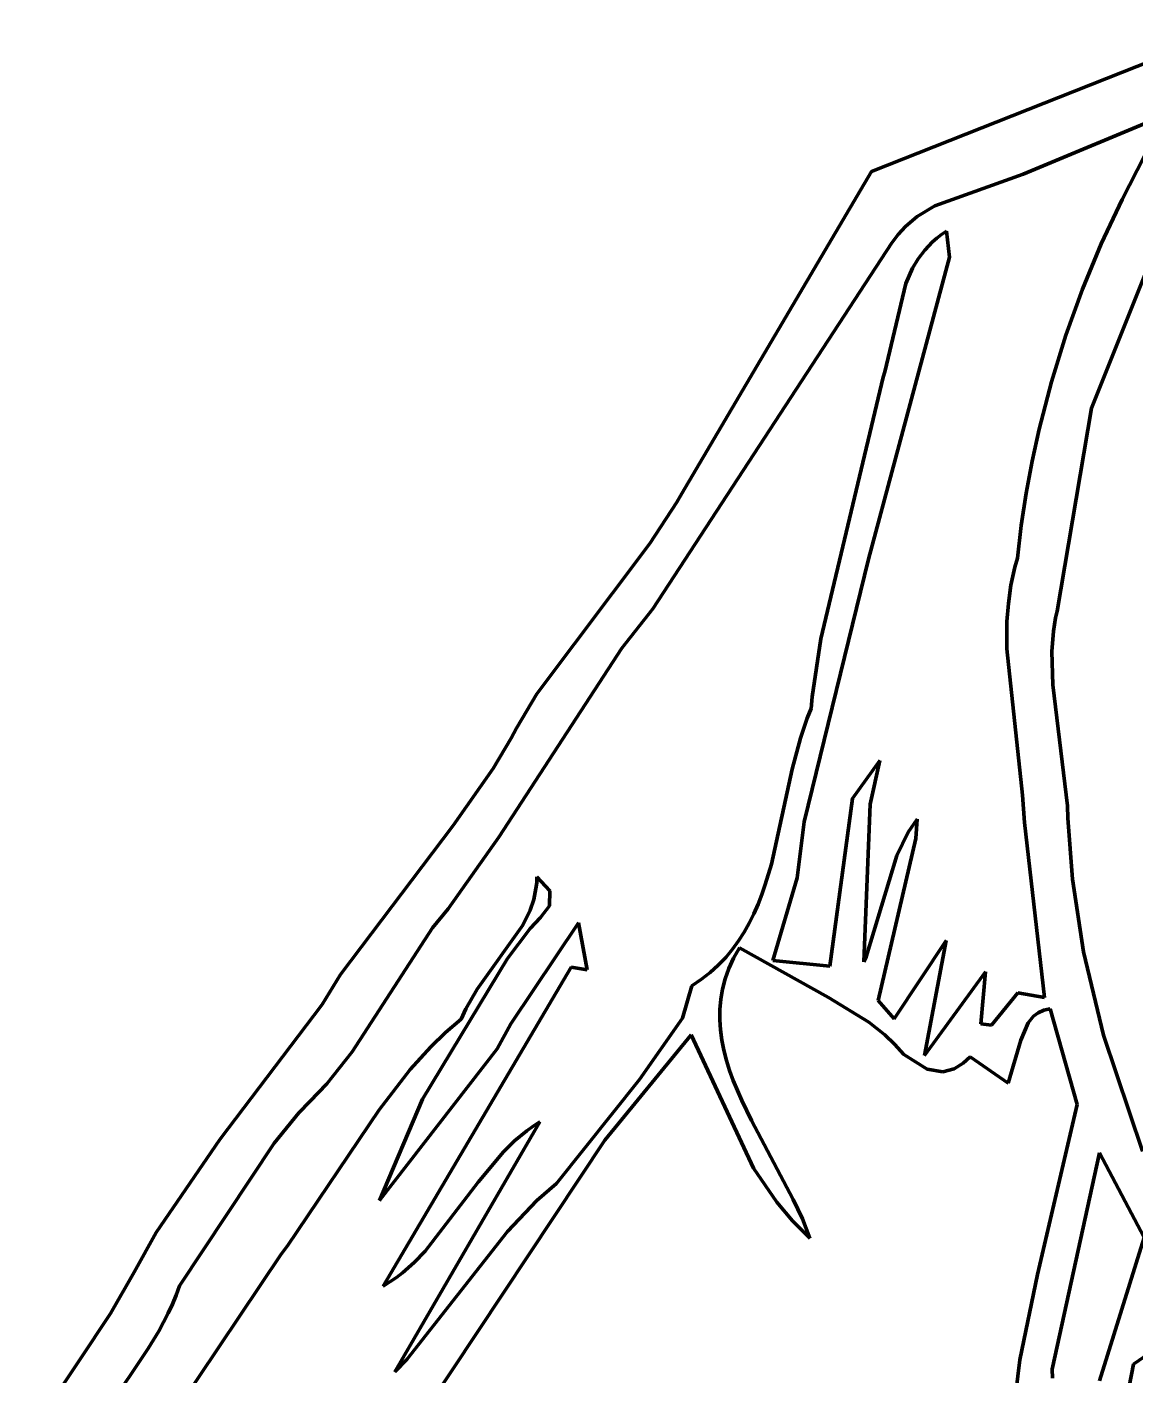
# Model space of a CAD drawing. Header units: millimetres. Extents: x 0 to 14.2, y 0 to 19.5.
# Drawn here: x 2.191 to 3.122, y 4.814 to 5.946 of the extents above; entities that cross this region are included whole.
import ezdxf

# ---------------------------------------------------------------- set-up
doc = ezdxf.new("R2010")
doc.units = ezdxf.units.MM
doc.layers.add('color#010101ff', color=7, linetype='CONTINUOUS', lineweight=100)
doc.layers.add('color#fdfdfdff', color=7, linetype='CONTINUOUS', lineweight=100)

msp = doc.modelspace()

# ---------------------------------------------------------------- linework, layer by layer
at = {"layer": 'color#010101ff'}
for p, q in [((2.9006, 5.8247), (3.2077, 5.9461)), ((3.1506, 5.8734), (3.028, 5.8225)), ((3.1111, 5.8012), (3.1301, 5.8377)), ((2.7412, 5.5541), (2.9006, 5.8247)), ((3.028, 5.8225), (2.9537, 5.7957)), ((3.0937, 5.7639), (3.1111, 5.8012)), ((2.9537, 5.7957), (2.939, 5.7867)), ((2.9291, 5.7783), (2.9231, 5.7718)), ((2.939, 5.7867), (2.9291, 5.7783)), ((3.1471, 5.7798), (3.0854, 5.6258)), ((2.9176, 5.7646), (2.717, 5.4572)), ((2.9231, 5.7718), (2.9176, 5.7646)), ((2.9453, 5.7586), (2.9518, 5.7655)), ((2.9518, 5.7655), (2.9555, 5.7686)), ((2.9555, 5.7686), (2.9594, 5.7716)), ((2.9594, 5.7716), (2.9636, 5.7744)), ((2.9636, 5.7744), (2.9662, 5.7527)), ((2.9398, 5.7512), (2.9453, 5.7586)), ((3.078, 5.7259), (3.0937, 5.7639)), ((2.9662, 5.7527), (2.8982, 5.4989)), ((2.9294, 5.7305), (2.9351, 5.7433)), ((2.9351, 5.7433), (2.9398, 5.7512)), ((2.9117, 5.6564), (2.9294, 5.7305)), ((3.064, 5.6872), (3.078, 5.7259)), ((3.0518, 5.648), (3.064, 5.6872)), ((2.858, 5.432), (2.9105, 5.6519)), ((2.9105, 5.6519), (2.9117, 5.6564)), ((3.0414, 5.6082), (3.0518, 5.648)), ((3.0854, 5.6258), (3.0566, 5.4554)), ((3.0355, 5.5814), (3.0414, 5.6082)), ((3.0305, 5.5544), (3.0355, 5.5814)), ((2.7371, 5.5469), (2.7412, 5.5541)), ((3.0264, 5.5272), (3.0305, 5.5544)), ((2.7143, 5.5121), (2.7371, 5.5469)), ((3.0232, 5.4999), (3.0264, 5.5272)), ((2.6195, 5.3857), (2.7143, 5.5121)), ((2.8982, 5.4989), (2.8441, 5.2782)), ((3.0211, 5.4923), (3.0232, 5.4999)), ((3.0178, 5.477), (3.0211, 5.4923)), ((3.0156, 5.4618), (3.0178, 5.477)), ((3.0144, 5.4465), (3.0156, 5.4618)), ((2.717, 5.4572), (2.6909, 5.4241)), ((3.0553, 5.4497), (3.0534, 5.4384)), ((3.0566, 5.4554), (3.0553, 5.4497)), ((3.0143, 5.4236), (3.0144, 5.4465)), ((3.0534, 5.4384), (3.0521, 5.4215)), ((2.8508, 5.3834), (2.858, 5.432)), ((2.6909, 5.4241), (2.5876, 5.2654)), ((3.0275, 5.3008), (3.0143, 5.4236)), ((3.0521, 5.4215), (3.0531, 5.3934)), ((3.0531, 5.3934), (3.0652, 5.2917)), ((2.6024, 5.3571), (2.6195, 5.3857)), ((2.8499, 5.3736), (2.8508, 5.3834)), ((2.8466, 5.3654), (2.8499, 5.3736)), ((2.5978, 5.3485), (2.6024, 5.3571)), ((2.8409, 5.3486), (2.8466, 5.3654)), ((2.5827, 5.3232), (2.5978, 5.3485)), ((2.834, 5.3225), (2.8409, 5.3486)), ((2.549, 5.2751), (2.5827, 5.3232)), ((2.8847, 5.2978), (2.9075, 5.3298)), ((2.9075, 5.3298), (2.8996, 5.2932)), ((2.8165, 5.2426), (2.834, 5.3225)), ((3.0292, 5.2778), (3.0275, 5.3008)), ((2.8655, 5.157), (2.8847, 5.2978)), ((2.8996, 5.2932), (2.8943, 5.1608)), ((3.0652, 5.2917), (3.0655, 5.2814)), ((2.8441, 5.2782), (2.8381, 5.2312)), ((2.9315, 5.2697), (2.9391, 5.2806)), ((2.9391, 5.2806), (2.9378, 5.2644)), ((3.046, 5.1306), (3.0292, 5.2778)), ((3.0655, 5.2814), (3.0694, 5.2301)), ((2.4546, 5.1499), (2.549, 5.2751)), ((2.9219, 5.25), (2.9315, 5.2697)), ((2.5876, 5.2654), (2.5448, 5.2053)), ((2.9378, 5.2644), (2.9061, 5.1281)), ((2.8961, 5.1648), (2.9219, 5.25)), ((2.8114, 5.2255), (2.8165, 5.2426)), ((2.6168, 5.2129), (2.6187, 5.2223)), ((2.6187, 5.2223), (2.6193, 5.2271)), ((2.6193, 5.2271), (2.6195, 5.2322)), ((2.6195, 5.2322), (2.6303, 5.2204)), ((2.8085, 5.2172), (2.8114, 5.2255)), ((2.8381, 5.2312), (2.8177, 5.1618)), ((3.0694, 5.2301), (3.0787, 5.1691)), ((2.6138, 5.2041), (2.6168, 5.2129)), ((2.6303, 5.2204), (2.6302, 5.2076)), ((2.8053, 5.209), (2.8085, 5.2172)), ((2.5448, 5.2053), (2.5318, 5.1892)), ((2.6078, 5.1915), (2.6138, 5.2041)), ((2.6302, 5.2076), (2.6224, 5.1979)), ((2.7979, 5.1932), (2.8018, 5.201)), ((2.8018, 5.201), (2.8053, 5.209)), ((2.5318, 5.1892), (2.4644, 5.0851)), ((2.5692, 5.1376), (2.6078, 5.1915)), ((2.6139, 5.1886), (2.5949, 5.1636)), ((2.5977, 5.1085), (2.6545, 5.1933)), ((2.6224, 5.1979), (2.6139, 5.1886)), ((2.6545, 5.1933), (2.6617, 5.154)), ((2.7937, 5.1856), (2.7979, 5.1932)), ((2.7838, 5.1712), (2.789, 5.1783)), ((2.789, 5.1783), (2.7937, 5.1856)), ((2.9197, 5.1127), (2.9633, 5.1786)), ((2.9633, 5.1786), (2.9451, 5.082)), ((2.7719, 5.158), (2.7781, 5.1644)), ((2.7781, 5.1644), (2.7838, 5.1712)), ((2.7897, 5.1725), (2.7848, 5.1638)), ((2.8645, 5.1306), (2.7897, 5.1725)), ((2.8943, 5.1608), (2.8961, 5.1648)), ((3.0787, 5.1691), (3.0954, 5.099)), ((2.6484, 5.1561), (2.4903, 4.8882)), ((2.5949, 5.1636), (2.5235, 5.0452)), ((2.6617, 5.154), (2.6484, 5.1561)), ((2.7651, 5.1518), (2.7719, 5.158)), ((2.7808, 5.1552), (2.7777, 5.1465)), ((2.7848, 5.1638), (2.7808, 5.1552)), ((2.8177, 5.1618), (2.8655, 5.157)), ((2.4392, 5.1248), (2.4546, 5.1499)), ((2.7496, 5.1405), (2.7577, 5.146)), ((2.7577, 5.146), (2.7651, 5.1518)), ((2.7777, 5.1465), (2.7755, 5.1378)), ((2.9451, 5.082), (2.9965, 5.1524)), ((2.9965, 5.1524), (2.9926, 5.1086)), ((2.5597, 5.1212), (2.5692, 5.1376)), ((2.7418, 5.1133), (2.7496, 5.1405)), ((2.7755, 5.1378), (2.774, 5.1292)), ((2.8985, 5.11), (2.8645, 5.1306)), ((3.0013, 5.1074), (3.0235, 5.1346)), ((3.0235, 5.1346), (3.046, 5.1306)), ((2.3531, 5.0115), (2.4392, 5.1248)), ((2.5559, 5.1124), (2.5597, 5.1212)), ((2.774, 5.1292), (2.7732, 5.1206)), ((2.7732, 5.1206), (2.7732, 5.112)), ((2.9061, 5.1281), (2.9197, 5.1127)), ((3.0453, 5.12), (3.0407, 5.1179)), ((3.0479, 5.1207), (3.0453, 5.12)), ((3.0508, 5.1212), (3.0479, 5.1207)), ((3.0735, 5.0407), (3.0508, 5.1212)), ((2.5427, 5.1012), (2.5559, 5.1124)), ((2.5862, 5.0876), (2.5977, 5.1085)), ((2.7056, 5.0619), (2.7418, 5.1133)), ((2.7732, 5.112), (2.7737, 5.1035)), ((2.9117, 5.0994), (2.8985, 5.11)), ((2.9926, 5.1086), (3.0013, 5.1074)), ((3.0322, 5.1094), (3.0261, 5.0949)), ((3.0368, 5.115), (3.0322, 5.1094)), ((3.0407, 5.1179), (3.0368, 5.115)), ((2.5303, 5.0893), (2.5427, 5.1012)), ((2.749, 5.0993), (2.6766, 5.0108)), ((2.8016, 4.9872), (2.749, 5.0993)), ((2.7737, 5.1035), (2.7749, 5.0949)), ((2.92, 5.0915), (2.9117, 5.0994)), ((3.0954, 5.099), (3.1282, 5.0015)), ((2.4644, 5.0851), (2.4431, 5.0581)), ((2.4873, 4.9602), (2.5862, 5.0876)), ((2.513, 5.0703), (2.5303, 5.0893)), ((2.7749, 5.0949), (2.7766, 5.0864)), ((2.7766, 5.0864), (2.7788, 5.0779)), ((2.9277, 5.0829), (2.92, 5.0915)), ((3.0261, 5.0949), (3.0153, 5.0587)), ((2.7788, 5.0779), (2.7814, 5.0694)), ((2.9474, 5.0704), (2.9277, 5.0829)), ((2.9776, 5.0756), (2.97, 5.0708)), ((2.9834, 5.0809), (2.9776, 5.0756)), ((3.0153, 5.0587), (2.9834, 5.0809)), ((2.4869, 5.0363), (2.513, 5.0703)), ((2.7814, 5.0694), (2.7845, 5.0609)), ((2.9606, 5.0683), (2.9474, 5.0704)), ((2.97, 5.0708), (2.9606, 5.0683)), ((2.4431, 5.0581), (2.4286, 5.0432)), ((2.6359, 4.9745), (2.7056, 5.0619)), ((2.7845, 5.0609), (2.7916, 5.0441)), ((2.4286, 5.0432), (2.4194, 5.0337)), ((2.5235, 5.0452), (2.4873, 4.9602)), ((2.7916, 5.0441), (2.7997, 5.0273)), ((3.0401, 4.8979), (3.0735, 5.0407)), ((2.4194, 5.0337), (2.3987, 5.0084)), ((2.4099, 4.922), (2.4869, 5.0363)), ((2.6219, 5.0263), (2.5002, 4.8161)), ((2.6007, 5.0102), (2.6109, 5.0187)), ((2.6109, 5.0187), (2.6163, 5.0226)), ((2.6163, 5.0226), (2.6219, 5.0263)), ((2.7997, 5.0273), (2.8349, 4.9611)), ((2.2996, 4.9333), (2.3531, 5.0115)), ((2.3987, 5.0084), (2.3191, 4.8886)), ((2.6766, 5.0108), (2.4053, 4.6023)), ((2.5913, 5.001), (2.6007, 5.0102)), ((2.5701, 4.9756), (2.5913, 5.001)), ((3.0923, 5.0002), (3.0524, 4.8185)), ((3.1297, 4.929), (3.0923, 5.0002)), ((2.821, 4.9589), (2.8016, 4.9872)), ((2.5256, 4.9176), (2.5701, 4.9756)), ((2.6195, 4.9602), (2.6359, 4.9745)), ((2.8349, 4.9611), (2.8425, 4.9448)), ((2.5948, 4.9341), (2.6195, 4.9602)), ((2.8342, 4.9432), (2.821, 4.9589)), ((2.8487, 4.9286), (2.8342, 4.9432)), ((2.8425, 4.9448), (2.8458, 4.9367)), ((2.2812, 4.9), (2.2996, 4.9333)), ((2.5101, 4.8265), (2.5948, 4.9341)), ((2.8458, 4.9367), (2.8487, 4.9286)), ((3.0921, 4.8086), (3.1297, 4.929)), ((2.317, 4.7846), (2.4047, 4.9152)), ((2.4047, 4.9152), (2.4099, 4.922)), ((2.5164, 4.9082), (2.5256, 4.9176)), ((2.5066, 4.8995), (2.5164, 4.9082)), ((2.2612, 4.8653), (2.2812, 4.9)), ((2.4959, 4.8917), (2.5014, 4.8955)), ((2.5014, 4.8955), (2.5066, 4.8995)), ((3.0251, 4.8262), (3.0401, 4.8979)), ((2.3191, 4.8886), (2.3163, 4.8807)), ((2.4903, 4.8882), (2.4959, 4.8917)), ((2.3132, 4.873), (2.3097, 4.8654)), ((2.3163, 4.8807), (2.3132, 4.873)), ((2.191, 4.7598), (2.2612, 4.8653)), ((2.3097, 4.8654), (2.3017, 4.8504)), ((2.3017, 4.8504), (2.2928, 4.8359)), ((3.1714, 4.8577), (3.1206, 4.8226)), ((2.2928, 4.8359), (2.25, 4.7717)), ((2.5002, 4.8161), (2.5101, 4.8265)), ((3.0218, 4.799), (3.0251, 4.8262)), ((3.0524, 4.8185), (3.0527, 4.811)), ((3.1206, 4.8226), (3.1003, 4.7171))]:
    msp.add_line(p, q, dxfattribs=at)
at = {"layer": 'color#fdfdfdff'}
for p, q in [((3.2077, 5.9461), (2.9006, 5.8247)), ((3.028, 5.8225), (3.1506, 5.8734)), ((3.1301, 5.8377), (3.1111, 5.8012)), ((2.9006, 5.8247), (2.7412, 5.5541)), ((2.9537, 5.7957), (3.028, 5.8225)), ((3.1111, 5.8012), (3.0937, 5.7639)), ((2.939, 5.7867), (2.9537, 5.7957)), ((2.9231, 5.7718), (2.9291, 5.7783)), ((2.9291, 5.7783), (2.939, 5.7867)), ((3.0854, 5.6258), (3.1471, 5.7798)), ((2.717, 5.4572), (2.9176, 5.7646)), ((2.9176, 5.7646), (2.9231, 5.7718)), ((2.9518, 5.7655), (2.9453, 5.7586)), ((2.9555, 5.7686), (2.9518, 5.7655)), ((2.9594, 5.7716), (2.9555, 5.7686)), ((2.9636, 5.7744), (2.9594, 5.7716)), ((2.9662, 5.7527), (2.9636, 5.7744)), ((2.9453, 5.7586), (2.9398, 5.7512)), ((3.0937, 5.7639), (3.078, 5.7259)), ((2.8982, 5.4989), (2.9662, 5.7527)), ((2.9351, 5.7433), (2.9294, 5.7305)), ((2.9398, 5.7512), (2.9351, 5.7433)), ((2.9294, 5.7305), (2.9117, 5.6564)), ((3.078, 5.7259), (3.064, 5.6872)), ((3.064, 5.6872), (3.0518, 5.648)), ((2.9105, 5.6519), (2.858, 5.432)), ((2.9117, 5.6564), (2.9105, 5.6519)), ((3.0518, 5.648), (3.0414, 5.6082)), ((3.0566, 5.4554), (3.0854, 5.6258)), ((3.0414, 5.6082), (3.0355, 5.5814)), ((3.0355, 5.5814), (3.0305, 5.5544)), ((2.7412, 5.5541), (2.7371, 5.5469)), ((3.0305, 5.5544), (3.0264, 5.5272)), ((2.7371, 5.5469), (2.7143, 5.5121)), ((3.0264, 5.5272), (3.0232, 5.4999)), ((2.7143, 5.5121), (2.6195, 5.3857)), ((2.8441, 5.2782), (2.8982, 5.4989)), ((3.0232, 5.4999), (3.0211, 5.4923)), ((3.0211, 5.4923), (3.0178, 5.477)), ((3.0178, 5.477), (3.0156, 5.4618)), ((3.0156, 5.4618), (3.0144, 5.4465)), ((2.6909, 5.4241), (2.717, 5.4572)), ((3.0534, 5.4384), (3.0553, 5.4497)), ((3.0553, 5.4497), (3.0566, 5.4554)), ((3.0144, 5.4465), (3.0143, 5.4236)), ((3.0521, 5.4215), (3.0534, 5.4384)), ((2.858, 5.432), (2.8508, 5.3834)), ((2.5876, 5.2654), (2.6909, 5.4241)), ((3.0143, 5.4236), (3.0275, 5.3008)), ((3.0531, 5.3934), (3.0521, 5.4215)), ((3.0652, 5.2917), (3.0531, 5.3934)), ((2.6195, 5.3857), (2.6024, 5.3571)), ((2.8508, 5.3834), (2.8499, 5.3736)), ((2.8499, 5.3736), (2.8466, 5.3654)), ((2.6024, 5.3571), (2.5978, 5.3485)), ((2.8466, 5.3654), (2.8409, 5.3486)), ((2.5978, 5.3485), (2.5827, 5.3232)), ((2.8409, 5.3486), (2.834, 5.3225)), ((2.5827, 5.3232), (2.549, 5.2751)), ((2.9075, 5.3298), (2.8847, 5.2978)), ((2.8996, 5.2932), (2.9075, 5.3298)), ((2.834, 5.3225), (2.8165, 5.2426)), ((3.0275, 5.3008), (3.0292, 5.2778)), ((2.8847, 5.2978), (2.8655, 5.157)), ((2.8943, 5.1608), (2.8996, 5.2932)), ((3.0655, 5.2814), (3.0652, 5.2917)), ((2.8381, 5.2312), (2.8441, 5.2782)), ((2.9391, 5.2806), (2.9315, 5.2697)), ((2.9378, 5.2644), (2.9391, 5.2806)), ((3.0292, 5.2778), (3.046, 5.1306)), ((3.0694, 5.2301), (3.0655, 5.2814)), ((2.549, 5.2751), (2.4546, 5.1499)), ((2.9315, 5.2697), (2.9219, 5.25)), ((2.5448, 5.2053), (2.5876, 5.2654)), ((2.9061, 5.1281), (2.9378, 5.2644)), ((2.9219, 5.25), (2.8961, 5.1648)), ((2.8165, 5.2426), (2.8114, 5.2255)), ((2.6187, 5.2223), (2.6168, 5.2129)), ((2.6193, 5.2271), (2.6187, 5.2223)), ((2.6195, 5.2322), (2.6193, 5.2271)), ((2.6303, 5.2204), (2.6195, 5.2322)), ((2.8114, 5.2255), (2.8085, 5.2172)), ((2.8177, 5.1618), (2.8381, 5.2312)), ((3.0787, 5.1691), (3.0694, 5.2301)), ((2.6168, 5.2129), (2.6138, 5.2041)), ((2.6302, 5.2076), (2.6303, 5.2204)), ((2.8085, 5.2172), (2.8053, 5.209)), ((2.5318, 5.1892), (2.5448, 5.2053)), ((2.6138, 5.2041), (2.6078, 5.1915)), ((2.6224, 5.1979), (2.6302, 5.2076)), ((2.8018, 5.201), (2.7979, 5.1932)), ((2.8053, 5.209), (2.8018, 5.201)), ((2.4644, 5.0851), (2.5318, 5.1892)), ((2.6078, 5.1915), (2.5692, 5.1376)), ((2.5949, 5.1636), (2.6139, 5.1886)), ((2.6545, 5.1933), (2.5977, 5.1085)), ((2.6139, 5.1886), (2.6224, 5.1979)), ((2.6617, 5.154), (2.6545, 5.1933)), ((2.7979, 5.1932), (2.7937, 5.1856)), ((2.789, 5.1783), (2.7838, 5.1712)), ((2.7937, 5.1856), (2.789, 5.1783)), ((2.9633, 5.1786), (2.9197, 5.1127)), ((2.9451, 5.082), (2.9633, 5.1786)), ((2.7781, 5.1644), (2.7719, 5.158)), ((2.7838, 5.1712), (2.7781, 5.1644)), ((2.7848, 5.1638), (2.7897, 5.1725)), ((2.7897, 5.1725), (2.8645, 5.1306)), ((2.8961, 5.1648), (2.8943, 5.1608)), ((3.0954, 5.099), (3.0787, 5.1691)), ((2.4903, 4.8882), (2.6484, 5.1561)), ((2.5235, 5.0452), (2.5949, 5.1636)), ((2.6484, 5.1561), (2.6617, 5.154)), ((2.7719, 5.158), (2.7651, 5.1518)), ((2.7777, 5.1465), (2.7808, 5.1552)), ((2.7808, 5.1552), (2.7848, 5.1638)), ((2.8655, 5.157), (2.8177, 5.1618)), ((2.4546, 5.1499), (2.4392, 5.1248)), ((2.7577, 5.146), (2.7496, 5.1405)), ((2.7651, 5.1518), (2.7577, 5.146)), ((2.7755, 5.1378), (2.7777, 5.1465)), ((2.9965, 5.1524), (2.9451, 5.082)), ((2.9926, 5.1086), (2.9965, 5.1524)), ((2.5692, 5.1376), (2.5597, 5.1212)), ((2.7496, 5.1405), (2.7418, 5.1133)), ((2.774, 5.1292), (2.7755, 5.1378)), ((2.8645, 5.1306), (2.8985, 5.11)), ((3.0235, 5.1346), (3.0013, 5.1074)), ((3.046, 5.1306), (3.0235, 5.1346)), ((2.4392, 5.1248), (2.3531, 5.0115)), ((2.5597, 5.1212), (2.5559, 5.1124)), ((2.7732, 5.1206), (2.774, 5.1292)), ((2.7732, 5.112), (2.7732, 5.1206)), ((2.9197, 5.1127), (2.9061, 5.1281)), ((3.0407, 5.1179), (3.0453, 5.12)), ((3.0453, 5.12), (3.0479, 5.1207)), ((3.0479, 5.1207), (3.0508, 5.1212)), ((3.0508, 5.1212), (3.0735, 5.0407)), ((2.5559, 5.1124), (2.5427, 5.1012)), ((2.5977, 5.1085), (2.5862, 5.0876)), ((2.7418, 5.1133), (2.7056, 5.0619)), ((2.7737, 5.1035), (2.7732, 5.112)), ((2.8985, 5.11), (2.9117, 5.0994)), ((3.0013, 5.1074), (2.9926, 5.1086)), ((3.0261, 5.0949), (3.0322, 5.1094)), ((3.0322, 5.1094), (3.0368, 5.115)), ((3.0368, 5.115), (3.0407, 5.1179)), ((2.5427, 5.1012), (2.5303, 5.0893)), ((2.6766, 5.0108), (2.749, 5.0993)), ((2.749, 5.0993), (2.8016, 4.9872)), ((2.7749, 5.0949), (2.7737, 5.1035)), ((2.9117, 5.0994), (2.92, 5.0915)), ((3.1282, 5.0015), (3.0954, 5.099)), ((2.4431, 5.0581), (2.4644, 5.0851)), ((2.5862, 5.0876), (2.4873, 4.9602)), ((2.5303, 5.0893), (2.513, 5.0703)), ((2.7766, 5.0864), (2.7749, 5.0949)), ((2.7788, 5.0779), (2.7766, 5.0864)), ((2.92, 5.0915), (2.9277, 5.0829)), ((3.0153, 5.0587), (3.0261, 5.0949)), ((2.7814, 5.0694), (2.7788, 5.0779)), ((2.9277, 5.0829), (2.9474, 5.0704)), ((2.97, 5.0708), (2.9776, 5.0756)), ((2.9776, 5.0756), (2.9834, 5.0809)), ((2.9834, 5.0809), (3.0153, 5.0587)), ((2.513, 5.0703), (2.4869, 5.0363)), ((2.7845, 5.0609), (2.7814, 5.0694)), ((2.9474, 5.0704), (2.9606, 5.0683)), ((2.9606, 5.0683), (2.97, 5.0708)), ((2.4286, 5.0432), (2.4431, 5.0581)), ((2.7056, 5.0619), (2.6359, 4.9745)), ((2.7916, 5.0441), (2.7845, 5.0609)), ((2.4194, 5.0337), (2.4286, 5.0432)), ((2.4873, 4.9602), (2.5235, 5.0452)), ((2.7997, 5.0273), (2.7916, 5.0441)), ((3.0735, 5.0407), (3.0401, 4.8979)), ((2.3987, 5.0084), (2.4194, 5.0337)), ((2.4869, 5.0363), (2.4099, 4.922)), ((2.5002, 4.8161), (2.6219, 5.0263)), ((2.6109, 5.0187), (2.6007, 5.0102)), ((2.6163, 5.0226), (2.6109, 5.0187)), ((2.6219, 5.0263), (2.6163, 5.0226)), ((2.8349, 4.9611), (2.7997, 5.0273)), ((2.3531, 5.0115), (2.2996, 4.9333)), ((2.3191, 4.8886), (2.3987, 5.0084)), ((2.4053, 4.6023), (2.6766, 5.0108)), ((2.6007, 5.0102), (2.5913, 5.001)), ((2.5913, 5.001), (2.5701, 4.9756)), ((3.0524, 4.8185), (3.0923, 5.0002)), ((3.0923, 5.0002), (3.1297, 4.929)), ((2.8016, 4.9872), (2.821, 4.9589)), ((2.5701, 4.9756), (2.5256, 4.9176)), ((2.6359, 4.9745), (2.6195, 4.9602)), ((2.8425, 4.9448), (2.8349, 4.9611)), ((2.6195, 4.9602), (2.5948, 4.9341)), ((2.821, 4.9589), (2.8342, 4.9432)), ((2.8342, 4.9432), (2.8487, 4.9286)), ((2.8458, 4.9367), (2.8425, 4.9448)), ((2.2996, 4.9333), (2.2812, 4.9)), ((2.5948, 4.9341), (2.5101, 4.8265)), ((2.8487, 4.9286), (2.8458, 4.9367)), ((3.1297, 4.929), (3.0921, 4.8086)), ((2.4047, 4.9152), (2.317, 4.7846)), ((2.4099, 4.922), (2.4047, 4.9152)), ((2.5256, 4.9176), (2.5164, 4.9082)), ((2.5164, 4.9082), (2.5066, 4.8995)), ((2.2812, 4.9), (2.2612, 4.8653)), ((2.5014, 4.8955), (2.4959, 4.8917)), ((2.5066, 4.8995), (2.5014, 4.8955)), ((3.0401, 4.8979), (3.0251, 4.8262)), ((2.3163, 4.8807), (2.3191, 4.8886)), ((2.4959, 4.8917), (2.4903, 4.8882)), ((2.3097, 4.8654), (2.3132, 4.873)), ((2.3132, 4.873), (2.3163, 4.8807)), ((2.2612, 4.8653), (2.191, 4.7598)), ((2.3017, 4.8504), (2.3097, 4.8654)), ((2.2928, 4.8359), (2.3017, 4.8504)), ((3.1206, 4.8226), (3.1714, 4.8577)), ((2.25, 4.7717), (2.2928, 4.8359)), ((2.5101, 4.8265), (2.5002, 4.8161)), ((3.0251, 4.8262), (3.0218, 4.799)), ((3.0527, 4.811), (3.0524, 4.8185)), ((3.1003, 4.7171), (3.1206, 4.8226))]:
    msp.add_line(p, q, dxfattribs=at)

doc.saveas('drawing.dxf')
